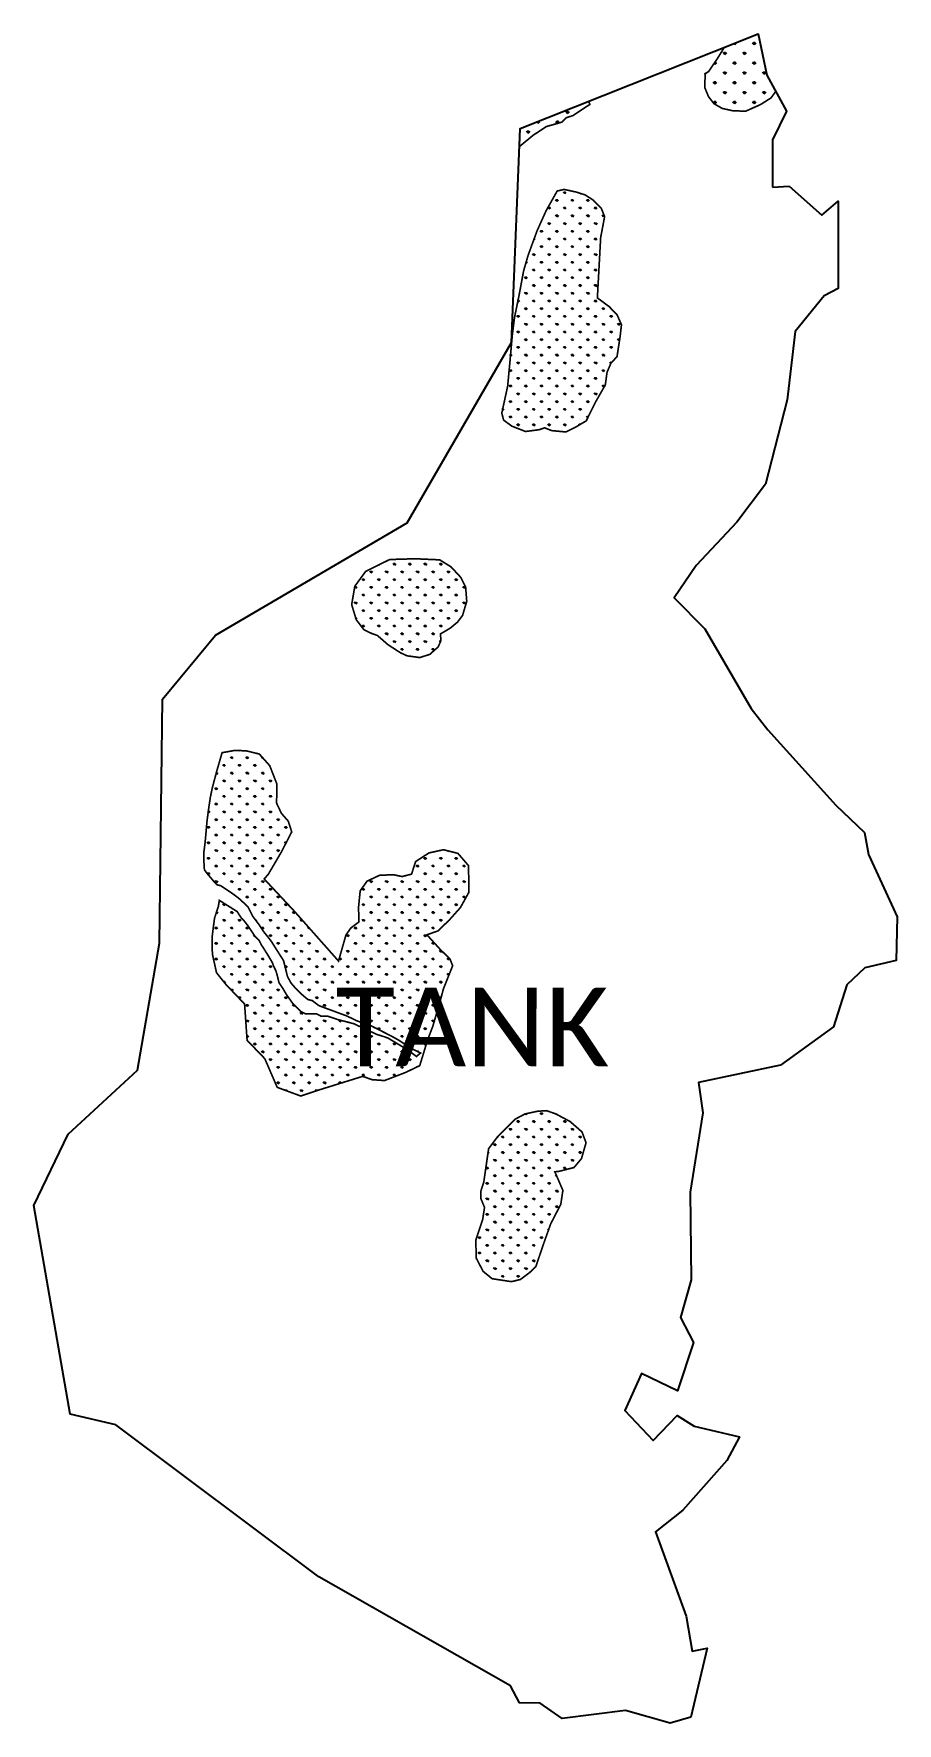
# Model space of a CAD drawing. Header units: metres. Extents: x 355864 to 357442, y 1745371 to 1748458.
import ezdxf

# ---------------------------------------------------------------- set-up
doc = ezdxf.new("R2010")
doc.units = ezdxf.units.M
doc.layers.add('MANGROOVES', color=112, linetype='Continuous')
doc.layers.add('VILLAGE NAME', color=250, linetype='Continuous')
pattern_1 = [(90, (0, 0), (-14.14213562, 14.14213562), [3.75, -24.53427126]), (45, (0, 0), (-14.14213562, 14.14213562), [3.75, -16.25]), (135, (0, 0), (-14.14213562, -14.14213562), [3.75, -16.25])]

msp = doc.modelspace()

# ---------------------------------------------------------------- hatches: boundary and pattern name
at = {"layer": 'MANGROOVES'}
h = msp.add_hatch(dxfattribs=at)
h.set_pattern_fill('GRASS', color=256)
h.paths.add_polyline_path([(357203.3, 1748381.8), (357187.9, 1748457.7), (357125.8, 1748433), (357113.4, 1748412.9), (357097.1, 1748388.6), (357090.7, 1748385), (357090.2, 1748359), (357097.1, 1748342.5), (357107, 1748329.9), (357121.8, 1748321.4), (357141.1, 1748317.1), (357164.6, 1748316.2), (357192, 1748328.4), (357211.3, 1748340.7), (357219.5, 1748352.2)])
h = msp.add_hatch(dxfattribs=at)
h.set_pattern_fill('GRASS', color=256)
h.paths.add_polyline_path([(356849.4, 1748308.3), (356873.8, 1748324.5), (356880.2, 1748328.7), (356878, 1748334.4), (356752.8, 1748284.6), (356751.4, 1748250.5), (356751.9, 1748251.9), (356776.3, 1748272.1), (356800.7, 1748288.2), (356829.1, 1748296.2), (356837.2, 1748304.3)])
h = msp.add_hatch(dxfattribs=at)
h.set_pattern_fill('GRASS', color=256, scale=20)
h.set_pattern_definition(pattern_1)
h.paths.add_polyline_path([(356935.4, 1747904.1), (356937.9, 1747926.1), (356930.1, 1747943.9), (356915.5, 1747959.2), (356893.9, 1747975.2), (356899.9, 1748085.2), (356907.1, 1748123.6), (356900.8, 1748139.4), (356885.3, 1748154.5), (356871.4, 1748163.4), (356855.4, 1748168.5), (356833.3, 1748173.3), (356820.5, 1748170.5), (356800.1, 1748134.1), (356783.7, 1748097.6), (356767.4, 1748053), (356759.2, 1748024.7), (356750.9, 1747980.1), (356742.6, 1747939.5), (356738.5, 1747907.1), (356734.2, 1747858.4), (356730, 1747813.8), (356719.3, 1747764.5), (356722.7, 1747751.9), (356737.6, 1747740.9), (356762.7, 1747731.1), (356787.6, 1747734.4), (356797.8, 1747737.8), (356809.9, 1747732.8), (356836.5, 1747730.2), (356853.9, 1747738.9), (356873.6, 1747750.6), (356890.4, 1747784.6), (356900.2, 1747801.8), (356908.4, 1747816.2), (356911.6, 1747839.4), (356918.7, 1747855.9), (356929.8, 1747867.9)])
h = msp.add_hatch(dxfattribs=at)
h.set_pattern_fill('GRASS', color=256, scale=20)
h.set_pattern_definition(pattern_1)
h.paths.add_polyline_path([(356647.7, 1747395.2), (356655.3, 1747420.8), (356653.3, 1747447), (356644.1, 1747464.9), (356626.5, 1747483.9), (356605.9, 1747496.6), (356561.1, 1747498.6), (356514.5, 1747497.2), (356470.7, 1747475.6), (356450.9, 1747448.5), (356445.1, 1747414.9), (356453.5, 1747387.2), (356467.5, 1747368.9), (356481.9, 1747361.9), (356492, 1747358.5), (356511.4, 1747341.6), (356534.3, 1747326.8), (356546.2, 1747321.3), (356569.5, 1747318.1), (356587.9, 1747324), (356603, 1747337.4), (356608.2, 1747349), (356607.2, 1747361.2), (356625.4, 1747372), (356638.9, 1747383.3)])
h = msp.add_hatch(dxfattribs=at)
h.set_pattern_fill('GRASS', color=256, scale=20)
h.set_pattern_definition(pattern_1)
h.paths.add_polyline_path([(356208.4, 1747144.3), (356232.4, 1747148.6), (356253.3, 1747147.5), (356276.5, 1747141.8), (356295.4, 1747120.6), (356308.4, 1747087.3), (356308, 1747052.1), (356316.8, 1747033.4), (356329.4, 1747019), (356335.6, 1746999.6), (356316.9, 1746963.2), (356293, 1746922.5), (356285.3, 1746913.6), (356341.3, 1746853.7), (356421.1, 1746763.6), (356434.5, 1746810.8), (356443.3, 1746823.8), (356458.5, 1746835.3), (356457.6, 1746861.3), (356460.7, 1746892), (356473.2, 1746909.6), (356496.2, 1746920.4), (356521.7, 1746921.3), (356537.1, 1746918), (356554.5, 1746922.5), (356561.9, 1746945.4), (356586.3, 1746961.2), (356612.8, 1746967), (356639.3, 1746960.3), (356658.6, 1746937.8), (356659.2, 1746889.2), (356643.7, 1746861.3), (356623.5, 1746838.7), (356602.9, 1746818.8), (356582.5, 1746811.6), (356607, 1746784.7), (356624.7, 1746767.3), (356629.6, 1746755.1), (356612.8, 1746713.2), (356606.7, 1746690.2), (356593.2, 1746644.1), (356583.8, 1746619.5), (356569.4, 1746572.5), (356543.5, 1746560.1), (356505, 1746545.3), (356482.4, 1746546.9), (356465.3, 1746553), (356385.6, 1746528.2), (356352.2, 1746517), (356309.1, 1746532.9), (356286.4, 1746585.3), (356254.1, 1746618.9), (356249.5, 1746685.2), (356215.2, 1746721.1), (356198.3, 1746742.2), (356190.7, 1746776.2), (356190, 1746806.1), (356194.6, 1746842.1), (356201.5, 1746863), (356203.4, 1746874.5), (356219.6, 1746864.3), (356235.8, 1746854.1), (356243.9, 1746841.9), (356247.9, 1746837.9), (356256, 1746827.7), (356264, 1746815.5), (356268.1, 1746809.4), (356272.1, 1746805.3), (356276.2, 1746801.2), (356280.2, 1746793.1), (356284.2, 1746787), (356291.3, 1746775.8), (356294.3, 1746770.8), (356300.3, 1746760.6), (356302.4, 1746754.5), (356306.4, 1746746.4), (356308.4, 1746740.3), (356312.4, 1746724), (356320.5, 1746711.8), (356322.8, 1746707.8), (356326.5, 1746701.7), (356336.6, 1746687.4), (356346.7, 1746677.3), (356352.8, 1746671.2), (356360.9, 1746667.1), (356381.1, 1746667), (356389.2, 1746662.9), (356401.4, 1746662.9), (356419.4, 1746656.8), (356435.8, 1746652.6), (356449.1, 1746649.1), (356458, 1746644.9), (356475.8, 1746636.7), (356491, 1746629.6), (356502.7, 1746626), (356511.4, 1746623), (356547.2, 1746601.5), (356563.4, 1746589.3), (356570.9, 1746595.6), (356551.3, 1746605.5), (356530.9, 1746619.2), (356516.3, 1746627.3), (356509.3, 1746630.8), (356495.9, 1746637.6), (356485.4, 1746642.8), (356478.4, 1746646.4), (356469.9, 1746649.2), (356461.9, 1746651.9), (356454.1, 1746654.6), (356446, 1746658.7), (356434.7, 1746663.9), (356421, 1746668.9), (356405.3, 1746674.7), (356393.3, 1746679.1), (356385.1, 1746682.3), (356373.1, 1746691.4), (356365, 1746693.4), (356352.9, 1746703.6), (356342.8, 1746713.8), (356334.4, 1746723.4), (356327.8, 1746735.4), (356325.3, 1746745.7), (356320.6, 1746764.6), (356316.6, 1746770.7), (356298.2, 1746799.9), (356292.4, 1746807.3), (356284.3, 1746817.4), (356276.3, 1746829.6), (356270.2, 1746837.8), (356264.1, 1746845.9), (356260.1, 1746854), (356257.7, 1746859), (356256.1, 1746862.2), (356240.5, 1746877), (356227.8, 1746886.6), (356216.3, 1746894.3), (356206.3, 1746901.1), (356199.5, 1746902.9), (356193.3, 1746909.2), (356181.3, 1746923.3), (356176.1, 1746930.4), (356175.3, 1746943.6), (356175.3, 1746963.9), (356177.4, 1746980.1), (356179.5, 1747003.7), (356180.7, 1747017.7), (356183.7, 1747040.9), (356186.9, 1747062.5), (356190.4, 1747079.3), (356193.5, 1747091.3), (356199.4, 1747113.2), (356204.3, 1747130.1)])
h = msp.add_hatch(dxfattribs=at)
h.set_pattern_fill('GRASS', color=256, scale=20)
h.set_pattern_definition(pattern_1)
h.paths.add_polyline_path([(356686.5, 1746360.1), (356695.2, 1746420.7), (356710.5, 1746441.2), (356743.2, 1746474.5), (356761.7, 1746484.3), (356784.4, 1746489.2), (356800.9, 1746490.3), (356817.8, 1746484.5), (356844.1, 1746470.4), (356865.9, 1746451.4), (356873.2, 1746431.6), (356864.9, 1746402.8), (356851.2, 1746386.4), (356822.4, 1746379.1), (356816.2, 1746378.7), (356830.9, 1746344.7), (356827.1, 1746319.2), (356808.8, 1746283.8), (356798, 1746253.8), (356787.2, 1746222.2), (356781.8, 1746206.1), (356770.2, 1746194.6), (356753.3, 1746181.9), (356736.8, 1746177.9), (356701.7, 1746183.3), (356685.3, 1746196.6), (356672.6, 1746220.9), (356671.9, 1746253.9), (356684.4, 1746291.7), (356687.8, 1746313.5), (356681.3, 1746329.2), (356681.3, 1746344)])

# ---------------------------------------------------------------- linework, layer by layer
at = {"color": 3}
for points in [[(357244, 1748179.3), (357303.8, 1748126.3), (357333.8, 1748151.6), (357333.8, 1747992.6), (357307.9, 1747979), (357255.2, 1747913.7), (357240.7, 1747788.8), (357201, 1747634.9), (357148.7, 1747565.7), (357074.2, 1747486.2), (357034, 1747427.2), (357090.3, 1747370.7), (357175, 1747224.8), (357205.2, 1747186), (357329.3, 1747048.4), (357381.6, 1746998.7), (357389.2, 1746958), (357441.6, 1746844.3), (357439.7, 1746764.8), (357382.4, 1746751.1), (357349.3, 1746720.2), (357325.2, 1746643.6), (357228.1, 1746573.2), (357078.6, 1746541.5), (357086.7, 1746486.5), (357063.4, 1746341.3), (357065.4, 1746181.1), (357045.9, 1746112.2), (357069.7, 1746067), (357040.3, 1745978.2), (356974.8, 1746010.3), (356944.3, 1745942.5), (356995.9, 1745888), (357039.4, 1745933.2), (357070.7, 1745913.7), (357153.7, 1745894.7), (357130.1, 1745851.2), (357050.3, 1745760.6), (356999.8, 1745720.7), (357055.9, 1745567), (357066.9, 1745502.6), (357094.5, 1745508.4), (357064.8, 1745382.3), (357026.7, 1745371.2), (356945, 1745394.4), (356829.7, 1745380), (356789.4, 1745407.6), (356751.8, 1745408.5), (356735.3, 1745439.5), (356385, 1745638.8), (356014.3, 1745916.4), (355930.8, 1745935.6), (355864.5, 1746316.8), (355927.5, 1746447.1), (356053.9, 1746564.4), (356094, 1746796.2), (356099.5, 1747242.1), (356196.2, 1747359), (356546.3, 1747564), (356736.9, 1747893.6), (356752.8, 1748284.6), (357106.9, 1748425.5), (357187.9, 1748457.7), (357203.3, 1748381.8), (357239.2, 1748316.1), (357213.9, 1748264.1), (357213.8, 1748177.7)], [(357213.8, 1748177.7), (357244, 1748179.3)]]:
    msp.add_lwpolyline(points, dxfattribs=at)
at = {"layer": 'MANGROOVES', "const_width": 3.04, "flags": 128}
for points in [[(357125.8, 1748433), (357113.4, 1748412.9), (357097.1, 1748388.6), (357090.7, 1748385), (357090.2, 1748359), (357097.1, 1748342.5), (357107, 1748329.9), (357121.8, 1748321.4), (357141.1, 1748317.1), (357164.6, 1748316.2), (357192, 1748328.4), (357211.3, 1748340.7), (357219.5, 1748352.2)], [(356751.4, 1748250.5), (356751.9, 1748251.9), (356776.3, 1748272.1), (356800.7, 1748288.2), (356829.1, 1748296.2), (356837.2, 1748304.3), (356849.4, 1748308.3), (356873.8, 1748324.5), (356880.2, 1748328.7), (356878, 1748334.4)]]:
    msp.add_lwpolyline(points, dxfattribs=at)
for points in [[(356935.4, 1747904.1), (356937.9, 1747926.1), (356930.1, 1747943.9), (356915.5, 1747959.2), (356893.9, 1747975.2), (356899.9, 1748085.2), (356907.1, 1748123.6), (356900.8, 1748139.4), (356885.3, 1748154.5), (356871.4, 1748163.4), (356855.4, 1748168.5), (356833.3, 1748173.3), (356820.5, 1748170.5), (356800.1, 1748134.1), (356783.7, 1748097.6), (356767.4, 1748053), (356759.2, 1748024.7), (356750.9, 1747980.1), (356742.6, 1747939.5), (356738.5, 1747907.1), (356734.2, 1747858.4), (356730, 1747813.8), (356719.3, 1747764.5), (356722.7, 1747751.9), (356737.6, 1747740.9), (356762.7, 1747731.1), (356787.6, 1747734.4), (356797.8, 1747737.8), (356809.9, 1747732.8), (356836.5, 1747730.2), (356853.9, 1747738.9), (356873.6, 1747750.6), (356890.4, 1747784.6), (356900.2, 1747801.8), (356908.4, 1747816.2), (356911.6, 1747839.4), (356918.7, 1747855.9), (356929.8, 1747867.9)], [(356647.7, 1747395.2), (356655.3, 1747420.8), (356653.3, 1747447), (356644.1, 1747464.9), (356626.5, 1747483.9), (356605.9, 1747496.6), (356561.1, 1747498.6), (356514.5, 1747497.2), (356470.7, 1747475.6), (356450.9, 1747448.5), (356445.1, 1747414.9), (356453.5, 1747387.2), (356467.5, 1747368.9), (356481.9, 1747361.9), (356492, 1747358.5), (356511.4, 1747341.6), (356534.3, 1747326.8), (356546.2, 1747321.3), (356569.5, 1747318.1), (356587.9, 1747324), (356603, 1747337.4), (356608.2, 1747349), (356607.2, 1747361.2), (356625.4, 1747372), (356638.9, 1747383.3)], [(356208.4, 1747144.3), (356232.4, 1747148.6), (356253.3, 1747147.5), (356276.5, 1747141.8), (356295.4, 1747120.6), (356308.4, 1747087.3), (356308, 1747052.1), (356316.8, 1747033.4), (356329.4, 1747019), (356335.6, 1746999.6), (356316.9, 1746963.2), (356293, 1746922.5), (356285.3, 1746913.6), (356341.3, 1746853.7), (356421.1, 1746763.6), (356434.5, 1746810.8), (356443.3, 1746823.8), (356458.5, 1746835.3), (356457.6, 1746861.3), (356460.7, 1746892), (356473.2, 1746909.6), (356496.2, 1746920.4), (356521.7, 1746921.3), (356537.1, 1746918), (356554.5, 1746922.5), (356561.9, 1746945.4), (356586.3, 1746961.2), (356612.8, 1746967), (356639.3, 1746960.3), (356658.6, 1746937.8), (356659.2, 1746889.2), (356643.7, 1746861.3), (356623.5, 1746838.7), (356602.9, 1746818.8), (356582.5, 1746811.6), (356607, 1746784.7), (356624.7, 1746767.3), (356629.6, 1746755.1), (356612.8, 1746713.2), (356606.7, 1746690.2), (356593.2, 1746644.1), (356583.8, 1746619.5), (356569.4, 1746572.5), (356543.5, 1746560.1), (356505, 1746545.3), (356482.4, 1746546.9), (356465.3, 1746553), (356385.6, 1746528.2), (356352.2, 1746517), (356309.1, 1746532.9), (356286.4, 1746585.3), (356254.1, 1746618.9), (356249.5, 1746685.2), (356215.2, 1746721.1), (356198.3, 1746742.2), (356190.7, 1746776.2), (356190, 1746806.1), (356194.6, 1746842.1), (356201.5, 1746863), (356203.4, 1746874.5), (356219.6, 1746864.3), (356235.8, 1746854.1), (356243.9, 1746841.9), (356247.9, 1746837.9), (356256, 1746827.7), (356264, 1746815.5), (356268.1, 1746809.4), (356272.1, 1746805.3), (356276.2, 1746801.2), (356280.2, 1746793.1), (356284.2, 1746787), (356291.3, 1746775.8), (356294.3, 1746770.8), (356300.3, 1746760.6), (356302.4, 1746754.5), (356306.4, 1746746.4), (356308.4, 1746740.3), (356308.4, 1746740.3), (356312.4, 1746724), (356320.5, 1746711.8), (356322.8, 1746707.8), (356326.5, 1746701.7), (356336.6, 1746687.4), (356346.7, 1746677.3), (356352.8, 1746671.2), (356360.9, 1746667.1), (356381.1, 1746667), (356389.2, 1746662.9), (356401.4, 1746662.9), (356419.4, 1746656.8), (356435.8, 1746652.6), (356449.1, 1746649.1), (356458, 1746644.9), (356475.8, 1746636.7), (356491, 1746629.6), (356502.7, 1746626), (356511.4, 1746623), (356547.2, 1746601.5), (356563.4, 1746589.3), (356570.9, 1746595.6), (356551.3, 1746605.5), (356530.9, 1746619.2), (356516.3, 1746627.3), (356509.3, 1746630.8), (356495.9, 1746637.6), (356485.4, 1746642.8), (356478.4, 1746646.4), (356469.9, 1746649.2), (356461.9, 1746651.9), (356454.1, 1746654.6), (356446, 1746658.7), (356434.7, 1746663.9), (356421, 1746668.9), (356405.3, 1746674.7), (356393.3, 1746679.1), (356385.1, 1746682.3), (356373.1, 1746691.4), (356365, 1746693.4), (356352.9, 1746703.6), (356342.8, 1746713.8), (356334.4, 1746723.4), (356327.8, 1746735.4), (356325.3, 1746745.7), (356320.6, 1746764.6), (356316.6, 1746770.7), (356298.2, 1746799.9), (356292.4, 1746807.3), (356284.3, 1746817.4), (356276.3, 1746829.6), (356270.2, 1746837.8), (356264.1, 1746845.9), (356260.1, 1746854), (356257.7, 1746859), (356256.1, 1746862.2), (356240.5, 1746877), (356227.8, 1746886.6), (356216.3, 1746894.3), (356206.3, 1746901.1), (356199.5, 1746902.9), (356193.3, 1746909.2), (356181.3, 1746923.3), (356176.1, 1746930.4), (356175.3, 1746943.6), (356175.3, 1746963.9), (356177.4, 1746980.1), (356179.5, 1747003.7), (356180.7, 1747017.7), (356183.7, 1747040.9), (356186.9, 1747062.5), (356190.4, 1747079.3), (356193.5, 1747091.3), (356199.4, 1747113.2), (356204.3, 1747130.1)], [(356686.5, 1746360.1), (356695.2, 1746420.7), (356710.5, 1746441.2), (356743.2, 1746474.5), (356761.7, 1746484.3), (356784.4, 1746489.2), (356800.9, 1746490.3), (356817.8, 1746484.5), (356844.1, 1746470.4), (356865.9, 1746451.4), (356873.2, 1746431.6), (356864.9, 1746402.8), (356851.2, 1746386.4), (356822.4, 1746379.1), (356816.2, 1746378.7), (356830.9, 1746344.7), (356827.1, 1746319.2), (356808.8, 1746283.8), (356798, 1746253.8), (356787.2, 1746222.2), (356781.8, 1746206.1), (356770.2, 1746194.6), (356753.3, 1746181.9), (356736.8, 1746177.9), (356701.7, 1746183.3), (356685.3, 1746196.6), (356672.6, 1746220.9), (356671.9, 1746253.9), (356684.4, 1746291.7), (356687.8, 1746313.5), (356681.3, 1746329.2), (356681.3, 1746344)]]:
    msp.add_lwpolyline(points, close=True, dxfattribs=at)

# ---------------------------------------------------------------- texts
at = {"layer": 'VILLAGE NAME', "insert": (356415.6, 1746715.3), "char_height": 143.7, "attachment_point": 1, "rotation": 359.9793}
msp.add_mtext_dynamic_manual_height_columns('{\\fCalibri|b0|i0|c0|p34;TANK}', width=1418, gutter_width=718.5, heights=[0], dxfattribs=at)

doc.saveas('drawing.dxf')
